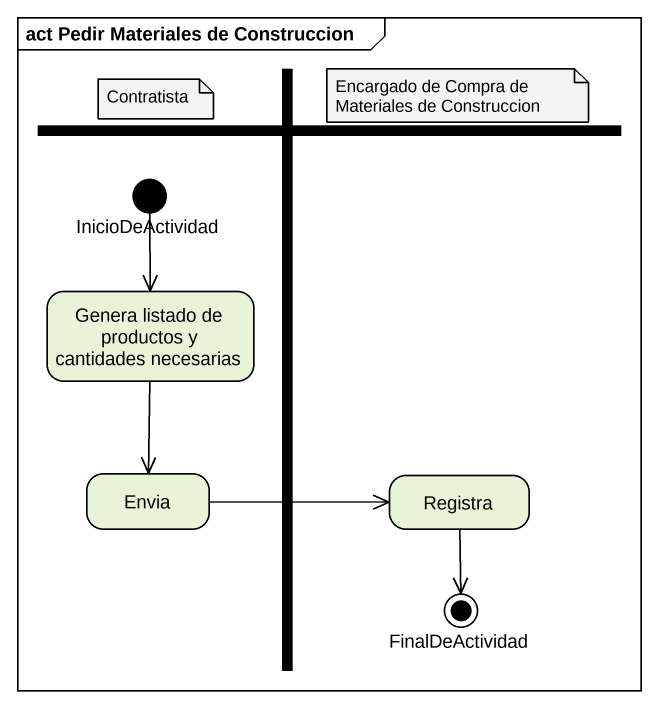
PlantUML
@startuml
mainframe act Pedir Materiales de Construccion
hide empty description
state fork1 <<fork>>
state fork2 <<fork>>
state InicioDeActividad <<start>>
state "Genera listado de productos y cantidades necesarias" as Genera_listado_de_productos
state Envia
state Registra
state FinalDeActividad <<end>>
InicioDeActividad --> Genera_listado_de_productos
Genera_listado_de_productos --> Envia
Envia -right-> Registra
Registra --> FinalDeActividad
note as N1
  Contratista
end note
note as N2
  Encargado de Compra de Materiales de Construccion
end note
@enduml
